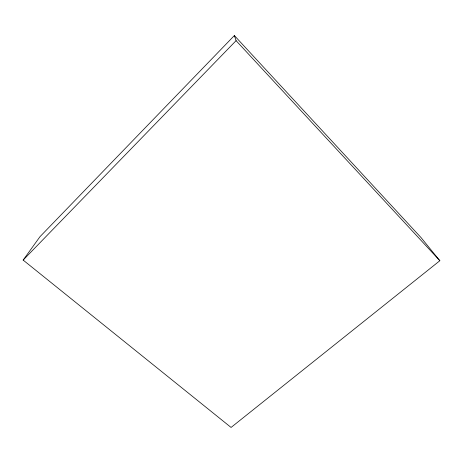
<?xml version="1.0" encoding="UTF-8"?>
<svg xmlns="http://www.w3.org/2000/svg" width="463" height="463" viewBox="0 0 463 463"><rect width="100%" height="100%" fill="white"/><g stroke="black" fill="none" stroke-linecap="round" stroke-linejoin="round"><path stroke-width="0.69" d="M23.15 260.084L40.021 236.639L234.365 35.558L421.023 237.577L439.85 260.721L231.072 427.442L23.15 260.084L236.089 40.657L234.365 35.558M236.089 40.657L439.85 260.721"/></g></svg>
